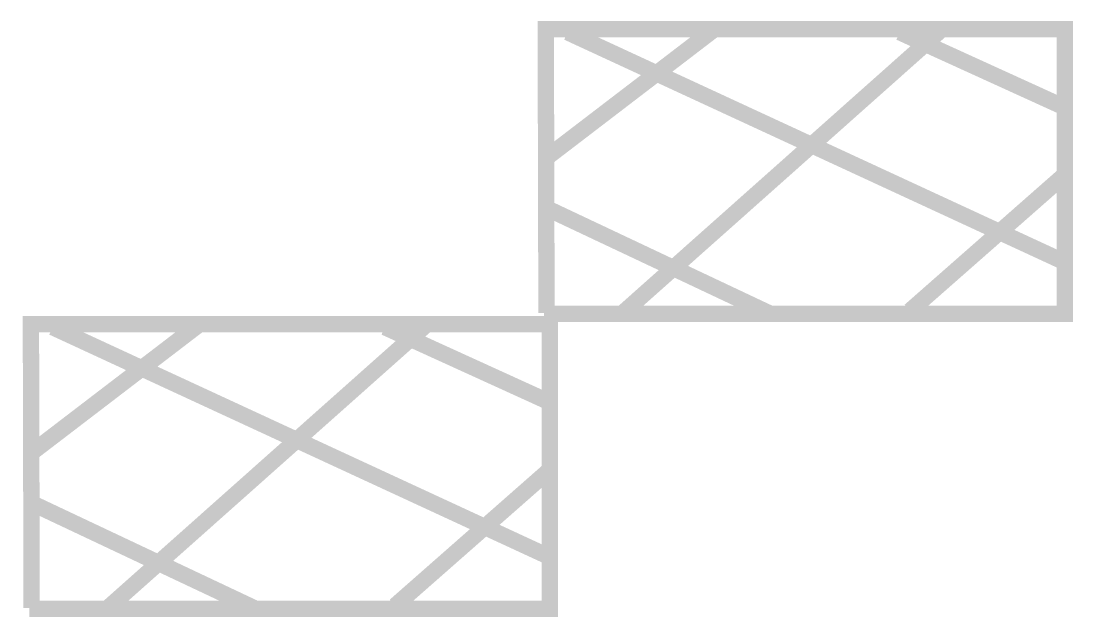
# Model space of a CAD drawing. Header units: millimetres. Extents: x -0.1 to 12.8, y 0 to 7.3.
import ezdxf

# ---------------------------------------------------------------- set-up
doc = ezdxf.new("R2010")
doc.units = ezdxf.units.MM

msp = doc.modelspace()

# ---------------------------------------------------------------- linework, layer by layer
at = {"const_width": 0.2}
for points in [[(6.353, 3.727), (6.344, 7.195), (12.69, 7.195), (12.69, 3.716), (6.323, 3.716)], [(6.36, 5.63), (8.39, 7.183)], [(6.611, 7.158), (12.677, 4.353)], [(7.287, 3.727), (11.173, 7.183)], [(10.672, 7.158), (12.652, 6.256)], [(10.797, 3.752), (12.677, 5.405)], [(6.36, 5.004), (9.067, 3.727)], [(0.058, 0.122), (0.049, 3.59), (6.395, 3.59), (6.395, 0.111), (0.028, 0.111)], [(0.065, 2.025), (2.095, 3.578)], [(0.315, 3.553), (6.382, 0.748)], [(0.992, 0.122), (4.878, 3.578)], [(4.377, 3.553), (6.357, 2.651)], [(4.502, 0.147), (6.382, 1.8)], [(0.065, 1.399), (2.772, 0.122)]]:
    msp.add_lwpolyline(points, dxfattribs=at)

doc.saveas('drawing.dxf')
